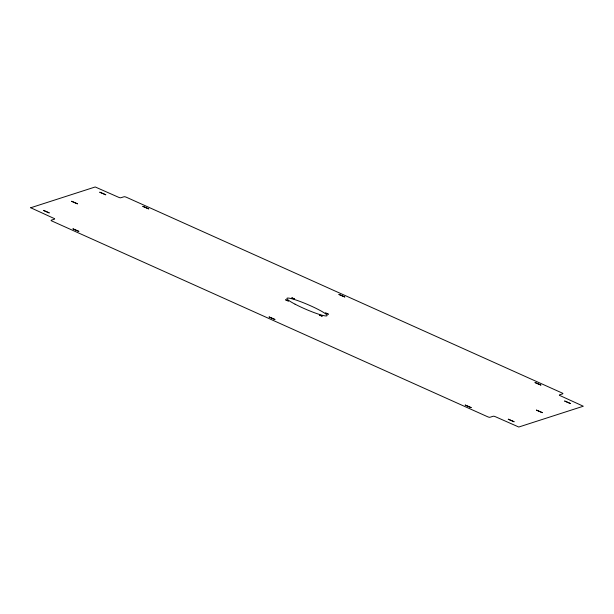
<?xml version="1.0" encoding="UTF-8"?>
<svg xmlns="http://www.w3.org/2000/svg" width="614" height="614" viewBox="0 0 614 614"><rect width="100%" height="100%" fill="white"/><g stroke="black" fill="none" stroke-linecap="round" stroke-linejoin="round"><path stroke-width="0.92" d="M285.694 299.847L288.38 300.998M291.926 297.836L294.605 299.018L291.919 297.874M288.365 301.029L285.687 299.885M325.627 312.979L328.313 314.13M322.066 316.172L319.387 315.005L322.081 316.141M328.298 314.161L325.62 313.017M43.425 210.41L49.327 212.943L43.471 210.372M71.623 201.315L77.533 203.856L71.677 201.277M73.02 228.892L78.93 231.424L73.035 228.868M99.829 192.228L105.738 194.761L99.829 192.228M142.862 206.373L148.765 208.913L142.878 206.358M269.132 316.993L275.034 319.526L269.147 316.97M338.966 294.474L344.868 297.007L338.982 294.451M465.235 405.086L471.138 407.627L465.235 405.086M508.262 419.239L514.171 421.772L508.315 419.201M535.07 382.576L540.98 385.108L535.086 382.553M536.467 410.144L542.377 412.685L536.513 410.106M564.673 401.057L570.575 403.59L564.719 401.019M30.723 207.755L53.694 218.285C57.839 219.566 47.93 219.789 52.036 221.063L487.823 416.837C490.256 418.641 492.873 414.872 495.298 416.668L518.784 427.029L583.3 406.222L560.306 395.715C556.192 394.449 566.039 394.242 561.963 392.937L126.177 197.163C123.729 195.429 121.135 199.105 118.702 197.332L95.216 186.971L30.723 207.755M295.081 304.183A21.851 2.548 23.3 0 0 326.963 315.765A21.851 2.548 23.3 0 0 298.949 301.052A21.851 2.548 23.3 0 0 295.081 304.183"/></g></svg>
